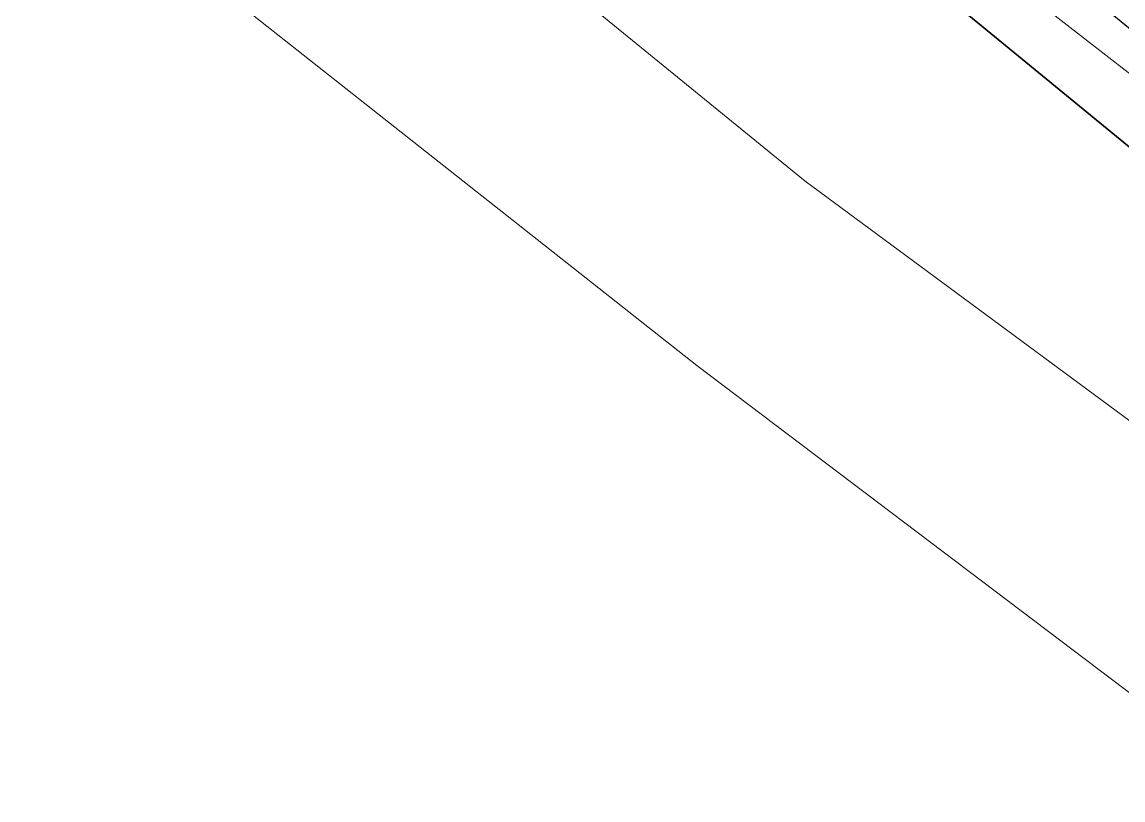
# Model space of a CAD drawing. Header units: metres. Extents: x 507606 to 508087, y 6966978 to 6967359.
# Drawn here: x 507836.65 to 507854.61, y 6967065.31 to 6967077.99 of the extents above; entities that cross this region are included whole.
import ezdxf

# ---------------------------------------------------------------- set-up
doc = ezdxf.new("R2010")
doc.units = ezdxf.units.M
doc.layers.add('D_UG_PIPES', color=142, linetype='EXIST_SWD', lineweight=0)
doc.layers.add('mga2020bdy', color=252, linetype='Continuous')
doc.layers.add('mga2020DR_UNLINED', color=252, linetype='Continuous')
doc.styles.get("Standard").update_dxf_attribs({"font": 'ARIALN.TTF'})
doc.linetypes.add('EXIST_SWD', pattern='A,5,-2.5,5,-2,["SWD",Standard,S=2.5,R=0,X=0,Y=-1.25],-8,5,-2.5,5,-2.5', length=37.5)

# ---------------------------------------------------------------- blocks, each defined once
blk = doc.blocks.new('XE_SURVEY')
at = {"layer": 'D_UG_PIPES', "flags": 128}
for points in [[(507908.319, 6967041.023), (507901.156, 6967044.393), (507883.532, 6967052.311), (507865.913, 6967063.234), (507849.428, 6967075.402), (507831.886, 6967089.689), (507819.758, 6967102.605), (507806.403, 6967117.23), (507792.952, 6967131.789), (507779.254, 6967146.506), (507765.695, 6967161.128), (507752.359, 6967175.722), (507738.578, 6967190.613), (507734.186, 6967195.231)], [(507730.39, 6967192.149), (507734.956, 6967187.093), (507748.424, 6967172.325), (507762.335, 6967157.828), (507776.089, 6967143.52), (507789.792, 6967128.719), (507803.398, 6967114.121), (507817.013, 6967099.51), (507829.191, 6967086.966), (507847.66, 6967072.393), (507863.731, 6967060.243), (507881.366, 6967049.225), (507899.904, 6967040.191)], [(507768.759, 6967163.807), (507782.55, 6967149.274), (507796.255, 6967134.593), (507809.724, 6967120.162), (507823.467, 6967105.637), (507835.978, 6967092.724), (507852.924, 6967078.553), (507868.827, 6967066.212), (507885.411, 6967055.6), (507902.91, 6967047.634), (507908.977, 6967044.532)]]:
    blk.add_lwpolyline(points, dxfattribs=at)
at = {"layer": 'mga2020bdy'}
blk.add_polyline3d([(507930.838, 6967057.836, 2.66), (507915.488, 6967050.24, 2.596), (507903.498, 6967048.557, 2.542), (507893.762, 6967051.462, 2.434), (507887.548, 6967055.187, 2.548), (507870.142, 6967064.468, 2.562), (507855.02, 6967075.71, 2.622), (507843.867, 6967084.849, 2.546), (507836.245, 6967091.495, 2.659), (507828.052, 6967099.593, 2.613), (507822.89, 6967104.75, 2.549), (507815.036, 6967113.788, 2.686), (507807.592, 6967120.707, 2.696), (507798.204, 6967130.642, 2.706), (507791.744, 6967137.916, 2.836), (507781.885, 6967148.136, 2.841)], dxfattribs=at)
at = {"layer": 'mga2020DR_UNLINED'}
for points in [[(507719.655, 6967221.477, 3.001), (507726.83, 6967211.173, 2.942), (507733.314, 6967202.941, 2.908), (507742.556, 6967192.306, 2.95), (507748.036, 6967186.574, 2.922), (507759.449, 6967174.233, 2.823), (507766.835, 6967165.905, 2.91), (507776.754, 6967155.916, 2.926), (507782.976, 6967149.165, 2.841), (507792.845, 6967138.935, 2.836), (507799.31, 6967131.655, 2.706), (507808.649, 6967121.772, 2.696), (507816.116, 6967114.832, 2.686), (507823.987, 6967105.773, 2.549), (507829.108, 6967100.656, 2.613), (507837.266, 6967092.595, 2.659), (507844.835, 6967085.994, 2.546), (507855.938, 6967076.896, 2.622), (507862.665, 6967071.986, 2.527), (507870.951, 6967065.735, 2.562), (507888.287, 6967056.493, 2.548), (507894.371, 6967052.844, 2.434), (507903.927, 6967049.994, 2.542)], [(507718.425, 6967220.62, 3.001), (507725.624, 6967210.28, 2.942), (507732.158, 6967201.984, 2.908), (507741.448, 6967191.296, 2.95), (507746.943, 6967185.547, 2.922), (507758.338, 6967173.226, 2.823), (507765.741, 6967164.879, 2.91), (507775.67, 6967154.879, 2.926), (507781.885, 6967148.136, 2.841), (507791.744, 6967137.916, 2.836), (507798.204, 6967130.642, 2.706), (507807.592, 6967120.707, 2.696), (507815.036, 6967113.788, 2.686), (507822.89, 6967104.75, 2.549), (507828.052, 6967099.593, 2.613), (507836.245, 6967091.495, 2.659), (507843.867, 6967084.849, 2.546), (507855.02, 6967075.71, 2.622), (507861.771, 6967070.782, 2.527), (507870.142, 6967064.468, 2.562), (507887.548, 6967055.187, 2.548), (507893.762, 6967051.462, 2.434), (507903.498, 6967048.557, 2.542)]]:
    blk.add_polyline3d(points, dxfattribs=at)

msp = doc.modelspace()

# ---------------------------------------------------------------- block references
msp.add_blockref('XE_SURVEY', (0, 0))

doc.saveas('drawing.dxf')
